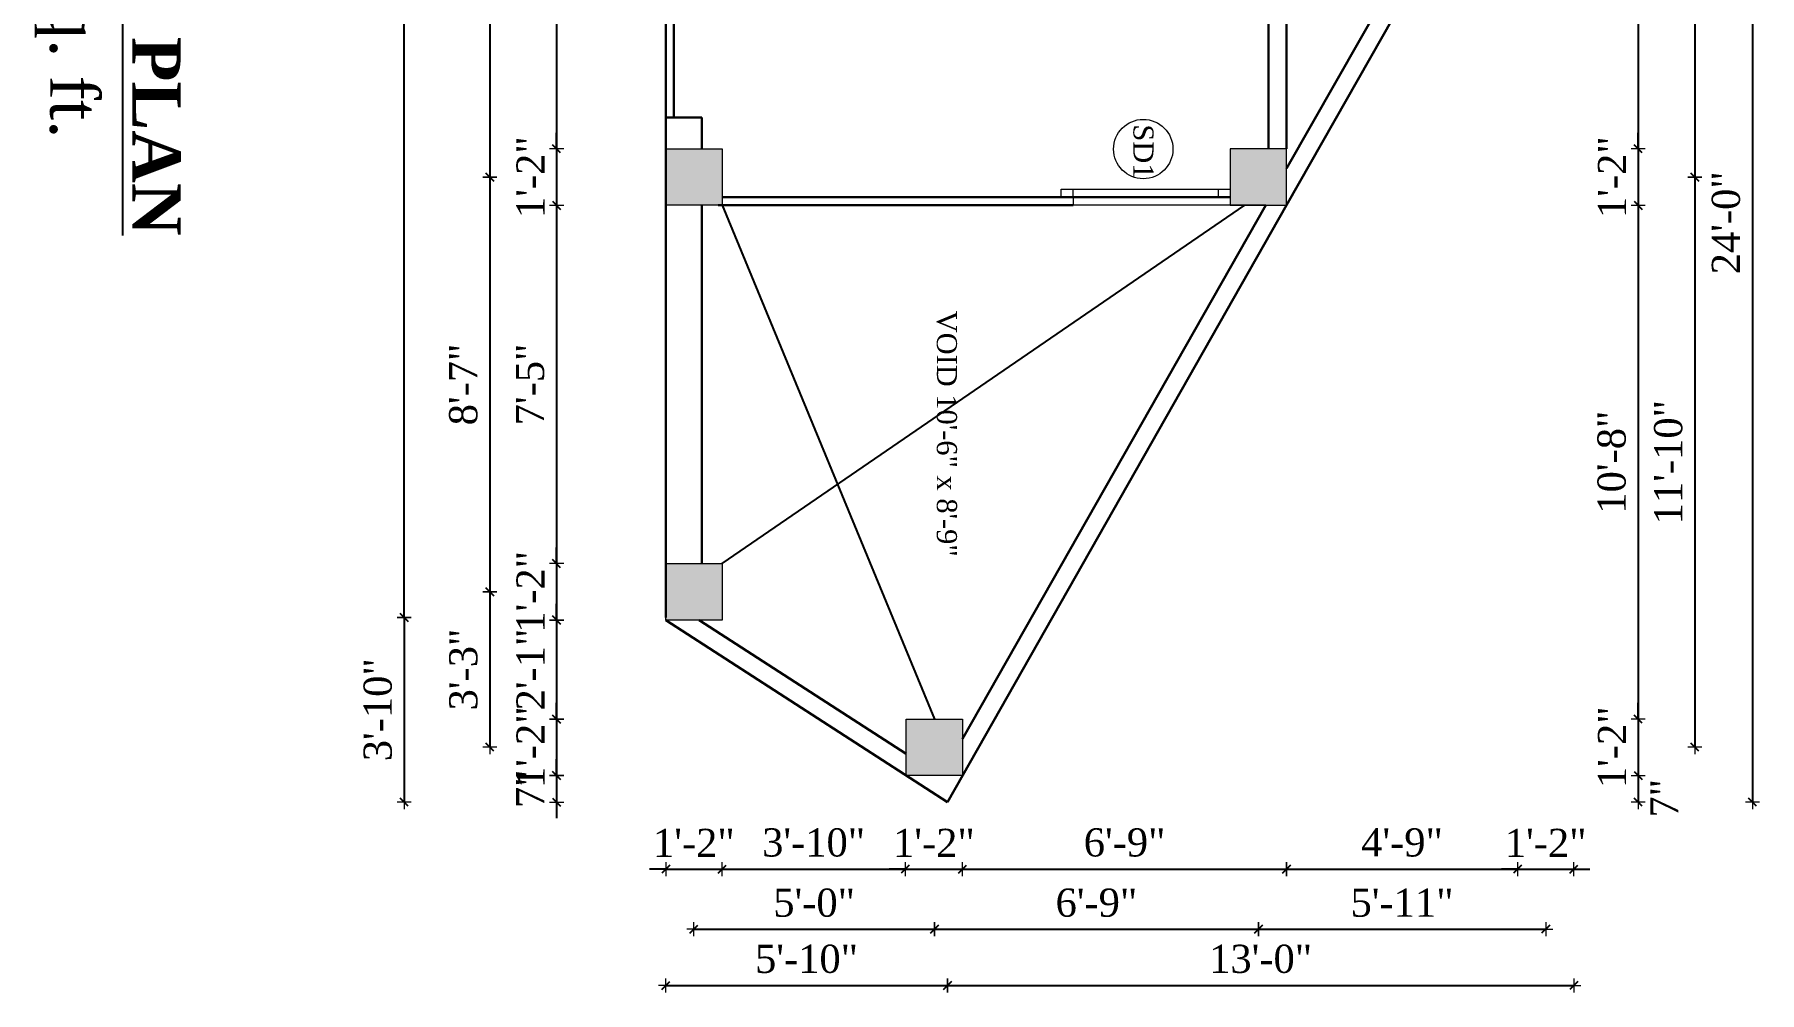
# Model space of a CAD drawing. Header units: inches. Extents: x 151827 to 346502, y -56182 to -23217.
# Drawn here: x 164348 to 164776.6, y -26657.4 to -26419.4 of the extents above; entities that cross this region are included whole.
import ezdxf

# ---------------------------------------------------------------- set-up
doc = ezdxf.new("R2010")
doc.units = ezdxf.units.IN
doc.header["$LTSCALE"] = 5
doc.header["$MEASUREMENT"] = 0
doc.layers.add('A-WALL', color=7, linetype='Continuous', lineweight=9)
doc.layers.add('Dimension', color=7, linetype='Continuous', lineweight=18)
doc.layers.add('dim line', color=7, linetype='Continuous', lineweight=15, true_color=0xfab2b2)
doc.layers.add('TEXT', color=6, linetype='Continuous')
doc.layers.add('WALL', color=7, linetype='Continuous')
doc.styles.add('ordinary', font='times.ttf')
doc.dimstyles.new('Copy of 96', dxfattribs={"dimtxt": 7, "dimasz": 4, "dimexe": 0.5, "dimexo": 0.5, "dimgap": 3, "dimtad": 1, "dimdec": 1, "dimzin": 11, "dimdsep": 46, "dimlunit": 4, "dimtxsty": 'ordinary', "dimblk": 'OBLIQUE', "dimcen": 0.09, "dimse1": 1, "dimse2": 1, "dimclrt": 6, "dimazin": 0, "dimtfac": 1, "dimtdec": 1, "dimtix": 1, "dimtmove": 2, "dimatfit": 3, "dimldrblk": 'leader', "dimfxl": 0.5, "dimfxlon": 1, "dimtolj": 1, "dimtzin": 0, "dimarcsym": 0})

# ---------------------------------------------------------------- blocks, each defined once
blk = doc.blocks.new('oblique')
at = {"color": 0, "lineweight": -2}
blk.add_line((0.25, 0.25), (-0.25, -0.25), dxfattribs=at)
at = {"layer": 'dim line', "lineweight": 9}
for p, q in [((-0.4375, 0), (0.4375, 0)), ((0, 0.4375), (0, -0.4375))]:
    blk.add_line(p, q, dxfattribs=at)
blk = doc.blocks.new('*D2108')
at = {"layer": 'A-WALL', "color": 0, "lineweight": -2, "ltscale": 5, "transparency": 16777216}
blk.add_line((164477.75, -26336.25), (164477.75, -26447.82), dxfattribs=at)
at = {"layer": 'Defpoints', "color": 0, "ltscale": 5, "transparency": 16777216}
for p in [(164504.85, -26336.25), (164477.75, -26447.82), (164504.85, -26447.82)]:
    blk.add_point(p, dxfattribs=at)
at = {"layer": 'A-WALL', "color": 0, "lineweight": -2, "ltscale": 5, "transparency": 16777216, "xscale": 4, "yscale": 4, "zscale": 4}
for p, rotation in [((164477.75, -26336.25), 90), ((164477.75, -26447.82), 270)]:
    blk.add_blockref('oblique', p, dxfattribs=dict(at, rotation=rotation))
at = {"layer": 'A-WALL', "color": 6, "ltscale": 5, "transparency": 16777216, "insert": (164471.18, -26392.03), "char_height": 7, "attachment_point": 5, "rotation": 90, "style": 'ordinary'}
blk.add_mtext('\\A1;9\'-4"', dxfattribs=at)
blk = doc.blocks.new('_OBLIQUE')
at = {"color": 0, "linetype": 'ByBlock'}
blk.add_line((-0.5, -0.5), (0.5, 0.5), dxfattribs=at)
blk = doc.blocks.new('leader')
at = {"layer": 'Dimension'}
for p, q in [((0, -4.33), (0, 4.33)), ((-4.42, 0), (4.42, 0))]:
    blk.add_line(p, q, dxfattribs=at)
blk = doc.blocks.new('*D2109')
at = {"layer": 'A-WALL', "color": 0, "lineweight": -2, "ltscale": 5, "transparency": 16777216}
for p, q in [((164477.75, -26447.82), (164477.75, -26443.82)), ((164477.75, -26447.82), (164477.75, -26461.82)), ((164477.75, -26461.82), (164477.75, -26465.82))]:
    blk.add_line(p, q, dxfattribs=at)
at = {"layer": 'Defpoints', "color": 0, "ltscale": 5, "transparency": 16777216}
for p in [(164504.85, -26447.82), (164477.75, -26461.82), (164504.85, -26461.82)]:
    blk.add_point(p, dxfattribs=at)
at = {"layer": 'A-WALL', "color": 0, "lineweight": -2, "ltscale": 5, "transparency": 16777216, "xscale": 4, "yscale": 4, "zscale": 4}
for p, rotation in [((164477.75, -26447.82), 270), ((164477.75, -26461.82), 90)]:
    blk.add_blockref('oblique', p, dxfattribs=dict(at, rotation=rotation))
at = {"layer": 'A-WALL', "color": 6, "ltscale": 5, "transparency": 16777216, "insert": (164471.25, -26454.82), "char_height": 7, "attachment_point": 5, "rotation": 90, "style": 'ordinary'}
blk.add_mtext('\\A1;1\'-2"', dxfattribs=at)
blk = doc.blocks.new('*D2110')
at = {"layer": 'A-WALL', "color": 0, "lineweight": -2, "ltscale": 5, "transparency": 16777216}
blk.add_line((164477.75, -26461.82), (164477.75, -26550.83), dxfattribs=at)
at = {"layer": 'Defpoints', "color": 0, "ltscale": 5, "transparency": 16777216}
for p in [(164504.85, -26461.82), (164477.75, -26550.83), (164504.85, -26550.83)]:
    blk.add_point(p, dxfattribs=at)
at = {"layer": 'A-WALL', "color": 0, "lineweight": -2, "ltscale": 5, "transparency": 16777216, "xscale": 4, "yscale": 4, "zscale": 4}
for p, rotation in [((164477.75, -26461.82), 90), ((164477.75, -26550.83), 270)]:
    blk.add_blockref('oblique', p, dxfattribs=dict(at, rotation=rotation))
at = {"layer": 'A-WALL', "color": 6, "ltscale": 5, "transparency": 16777216, "insert": (164471.18, -26506.32), "char_height": 7, "attachment_point": 5, "rotation": 90, "style": 'ordinary'}
blk.add_mtext('\\A1;7\'-5"', dxfattribs=at)
blk = doc.blocks.new('*D2111')
at = {"layer": 'A-WALL', "color": 0, "lineweight": -2, "ltscale": 5, "transparency": 16777216}
for p, q in [((164477.75, -26589.43), (164477.75, -26585.43)), ((164477.75, -26589.43), (164477.75, -26603.43)), ((164477.75, -26603.43), (164477.75, -26607.43))]:
    blk.add_line(p, q, dxfattribs=at)
at = {"layer": 'Defpoints', "color": 0, "ltscale": 5, "transparency": 16777216}
for p in [(164564.62, -26589.43), (164477.75, -26603.43), (164564.62, -26603.43)]:
    blk.add_point(p, dxfattribs=at)
at = {"layer": 'A-WALL', "color": 0, "lineweight": -2, "ltscale": 5, "transparency": 16777216, "xscale": 4, "yscale": 4, "zscale": 4}
for p, rotation in [((164477.75, -26589.43), 270), ((164477.75, -26603.43), 90)]:
    blk.add_blockref('oblique', p, dxfattribs=dict(at, rotation=rotation))
at = {"layer": 'A-WALL', "color": 6, "ltscale": 5, "transparency": 16777216, "insert": (164471.25, -26596.43), "char_height": 7, "attachment_point": 5, "rotation": 90, "style": 'ordinary'}
blk.add_mtext('\\A1;1\'-2"', dxfattribs=at)
blk = doc.blocks.new('*D2113')
at = {"layer": 'A-WALL', "color": 0, "lineweight": -2, "ltscale": 5, "transparency": 16777216}
blk.add_line((164461.16, -26454.82), (164461.16, -26557.83), dxfattribs=at)
at = {"layer": 'Defpoints', "color": 0, "ltscale": 5, "transparency": 16777216}
for p in [(164511.85, -26454.82), (164461.16, -26557.83), (164511.85, -26557.83)]:
    blk.add_point(p, dxfattribs=at)
at = {"layer": 'A-WALL', "color": 0, "lineweight": -2, "ltscale": 5, "transparency": 16777216, "xscale": 4, "yscale": 4, "zscale": 4}
for p, rotation in [((164461.16, -26454.82), 90), ((164461.16, -26557.83), 270)]:
    blk.add_blockref('oblique', p, dxfattribs=dict(at, rotation=rotation))
at = {"layer": 'A-WALL', "color": 6, "ltscale": 5, "transparency": 16777216, "insert": (164454.59, -26506.32), "char_height": 7, "attachment_point": 5, "rotation": 90, "style": 'ordinary'}
blk.add_mtext('\\A1;8\'-7"', dxfattribs=at)
blk = doc.blocks.new('*D1939')
at = {"layer": 'A-WALL', "color": 0, "lineweight": -2, "ltscale": 5, "transparency": 16777216}
blk.add_line((164461.16, -26329.25), (164461.16, -26454.82), dxfattribs=at)
at = {"layer": 'Defpoints', "color": 0, "ltscale": 5, "transparency": 16777216}
for p in [(164511.85, -26329.25), (164461.16, -26454.82), (164511.85, -26454.82)]:
    blk.add_point(p, dxfattribs=at)
at = {"layer": 'A-WALL', "color": 0, "lineweight": -2, "ltscale": 5, "transparency": 16777216, "xscale": 4, "yscale": 4, "zscale": 4}
for p, rotation in [((164461.16, -26329.25), 90), ((164461.16, -26454.82), 270)]:
    blk.add_blockref('oblique', p, dxfattribs=dict(at, rotation=rotation))
at = {"layer": 'A-WALL', "color": 6, "ltscale": 5, "transparency": 16777216, "insert": (164454.6, -26392.03), "char_height": 7, "attachment_point": 5, "rotation": 90, "style": 'ordinary'}
blk.add_mtext('\\A1;10\'-6"', dxfattribs=at)
blk = doc.blocks.new('*D2114')
at = {"layer": 'A-WALL', "color": 0, "lineweight": -2, "ltscale": 5, "transparency": 16777216}
blk.add_line((164461.16, -26557.83), (164461.16, -26596.43), dxfattribs=at)
at = {"layer": 'Defpoints', "color": 0, "ltscale": 5, "transparency": 16777216}
for p in [(164511.85, -26557.83), (164461.16, -26596.43), (164571.62, -26596.43)]:
    blk.add_point(p, dxfattribs=at)
at = {"layer": 'A-WALL', "color": 0, "lineweight": -2, "ltscale": 5, "transparency": 16777216, "xscale": 4, "yscale": 4, "zscale": 4}
for p, rotation in [((164461.16, -26557.83), 90), ((164461.16, -26596.43), 270)]:
    blk.add_blockref('oblique', p, dxfattribs=dict(at, rotation=rotation))
at = {"layer": 'A-WALL', "color": 6, "ltscale": 5, "transparency": 16777216, "insert": (164454.6, -26577.13), "char_height": 7, "attachment_point": 5, "rotation": 90, "style": 'ordinary'}
blk.add_mtext('\\A1;3\'-3"', dxfattribs=at)
blk = doc.blocks.new('*D2115')
at = {"layer": 'A-WALL', "color": 0, "lineweight": -2, "ltscale": 5, "transparency": 16777216}
blk.add_line((164439.88, -26564.18), (164439.88, -26197.71), dxfattribs=at)
at = {"layer": 'Defpoints', "color": 0, "ltscale": 5, "transparency": 16777216}
for p in [(164439.88, -26197.71), (164504.85, -26197.71), (164504.85, -26564.18)]:
    blk.add_point(p, dxfattribs=at)
at = {"layer": 'A-WALL', "color": 0, "lineweight": -2, "ltscale": 5, "transparency": 16777216, "xscale": 4, "yscale": 4, "zscale": 4}
for p, rotation in [((164439.88, -26197.71), 90), ((164439.88, -26564.18), 270)]:
    blk.add_blockref('oblique', p, dxfattribs=dict(at, rotation=rotation))
at = {"layer": 'A-WALL', "color": 6, "ltscale": 5, "transparency": 16777216, "insert": (164433.32, -26380.94), "char_height": 7, "attachment_point": 5, "rotation": 90, "style": 'ordinary'}
blk.add_mtext('\\A1;30\'-6"', dxfattribs=at)
blk = doc.blocks.new('*D2116')
at = {"layer": 'A-WALL', "color": 0, "lineweight": -2, "ltscale": 5, "transparency": 16777216}
blk.add_line((164439.88, -26564.18), (164439.88, -26610.06), dxfattribs=at)
at = {"layer": 'Defpoints', "color": 0, "ltscale": 5, "transparency": 16777216}
for p in [(164504.85, -26564.18), (164439.88, -26610.06), (164574.85, -26610.06)]:
    blk.add_point(p, dxfattribs=at)
at = {"layer": 'A-WALL', "color": 0, "lineweight": -2, "ltscale": 5, "transparency": 16777216, "xscale": 4, "yscale": 4, "zscale": 4}
for p, rotation in [((164439.88, -26564.18), 90), ((164439.88, -26610.06), 270)]:
    blk.add_blockref('oblique', p, dxfattribs=dict(at, rotation=rotation))
at = {"layer": 'A-WALL', "color": 6, "ltscale": 5, "transparency": 16777216, "insert": (164433.32, -26587.12), "char_height": 7, "attachment_point": 5, "rotation": 90, "style": 'ordinary'}
blk.add_mtext('\\A1;3\'-10"', dxfattribs=at)
blk = doc.blocks.new('*D2117')
at = {"layer": 'A-WALL', "color": 0, "lineweight": -2, "ltscale": 5, "transparency": 16777216}
for p, q in [((164504.85, -26626.69), (164500.85, -26626.69)), ((164504.85, -26626.69), (164518.85, -26626.69)), ((164518.85, -26626.69), (164522.85, -26626.69))]:
    blk.add_line(p, q, dxfattribs=at)
at = {"layer": 'Defpoints', "color": 0, "ltscale": 5, "transparency": 16777216}
for p in [(164504.85, -26564.83), (164518.85, -26564.83), (164518.85, -26626.69)]:
    blk.add_point(p, dxfattribs=at)
at = {"layer": 'A-WALL', "color": 0, "lineweight": -2, "ltscale": 5, "transparency": 16777216, "xscale": 4, "yscale": 4, "zscale": 4}
blk.add_blockref('oblique', (164504.85, -26626.69), dxfattribs=at)
at = {"layer": 'A-WALL', "color": 0, "lineweight": -2, "ltscale": 5, "transparency": 16777216, "xscale": 4, "yscale": 4, "zscale": 4, "rotation": 180}
blk.add_blockref('oblique', (164518.85, -26626.69), dxfattribs=at)
at = {"layer": 'A-WALL', "color": 6, "ltscale": 5, "transparency": 16777216, "insert": (164511.85, -26620.19), "char_height": 7, "attachment_point": 5, "style": 'ordinary'}
blk.add_mtext('\\A1;1\'-2"', dxfattribs=at)
blk = doc.blocks.new('*D2118')
at = {"layer": 'A-WALL', "color": 0, "lineweight": -2, "ltscale": 5, "transparency": 16777216}
blk.add_line((164518.85, -26626.69), (164564.38, -26626.69), dxfattribs=at)
at = {"layer": 'Defpoints', "color": 0, "ltscale": 5, "transparency": 16777216}
for p in [(164518.85, -26564.83), (164564.38, -26603.3), (164564.38, -26626.69)]:
    blk.add_point(p, dxfattribs=at)
at = {"layer": 'A-WALL', "color": 0, "lineweight": -2, "ltscale": 5, "transparency": 16777216, "xscale": 4, "yscale": 4, "zscale": 4, "rotation": 180}
blk.add_blockref('oblique', (164518.85, -26626.69), dxfattribs=at)
at = {"layer": 'A-WALL', "color": 0, "lineweight": -2, "ltscale": 5, "transparency": 16777216, "xscale": 4, "yscale": 4, "zscale": 4}
blk.add_blockref('oblique', (164564.38, -26626.69), dxfattribs=at)
at = {"layer": 'A-WALL', "color": 6, "ltscale": 5, "transparency": 16777216, "insert": (164541.61, -26620.13), "char_height": 7, "attachment_point": 5, "style": 'ordinary'}
blk.add_mtext('\\A1;3\'-10"', dxfattribs=at)
blk = doc.blocks.new('*D2119')
at = {"layer": 'A-WALL', "color": 0, "lineweight": -2, "ltscale": 5, "transparency": 16777216}
for p, q in [((164564.38, -26626.69), (164560.38, -26626.69)), ((164564.38, -26626.69), (164578.62, -26626.69)), ((164578.62, -26626.69), (164582.62, -26626.69))]:
    blk.add_line(p, q, dxfattribs=at)
at = {"layer": 'Defpoints', "color": 0, "ltscale": 5, "transparency": 16777216}
for p in [(164564.38, -26603.3), (164578.62, -26603.43), (164578.62, -26626.69)]:
    blk.add_point(p, dxfattribs=at)
at = {"layer": 'A-WALL', "color": 0, "lineweight": -2, "ltscale": 5, "transparency": 16777216, "xscale": 4, "yscale": 4, "zscale": 4}
blk.add_blockref('oblique', (164564.38, -26626.69), dxfattribs=at)
at = {"layer": 'A-WALL', "color": 0, "lineweight": -2, "ltscale": 5, "transparency": 16777216, "xscale": 4, "yscale": 4, "zscale": 4, "rotation": 180}
blk.add_blockref('oblique', (164578.62, -26626.69), dxfattribs=at)
at = {"layer": 'A-WALL', "color": 6, "ltscale": 5, "transparency": 16777216, "insert": (164571.5, -26620.19), "char_height": 7, "attachment_point": 5, "style": 'ordinary'}
blk.add_mtext('\\A1;1\'-2"', dxfattribs=at)
blk = doc.blocks.new('*D2120')
at = {"layer": 'A-WALL', "color": 0, "lineweight": -2, "ltscale": 5, "transparency": 16777216}
blk.add_line((164578.62, -26626.69), (164659.13, -26626.69), dxfattribs=at)
at = {"layer": 'Defpoints', "color": 0, "ltscale": 5, "transparency": 16777216}
for p in [(164659.13, -26461.82), (164578.62, -26589.43), (164659.13, -26626.69)]:
    blk.add_point(p, dxfattribs=at)
at = {"layer": 'A-WALL', "color": 0, "lineweight": -2, "ltscale": 5, "transparency": 16777216, "xscale": 4, "yscale": 4, "zscale": 4, "rotation": 180}
blk.add_blockref('oblique', (164578.62, -26626.69), dxfattribs=at)
at = {"layer": 'A-WALL', "color": 0, "lineweight": -2, "ltscale": 5, "transparency": 16777216, "xscale": 4, "yscale": 4, "zscale": 4}
blk.add_blockref('oblique', (164659.13, -26626.69), dxfattribs=at)
at = {"layer": 'A-WALL', "color": 6, "ltscale": 5, "transparency": 16777216, "insert": (164618.88, -26620.12), "char_height": 7, "attachment_point": 5, "style": 'ordinary'}
blk.add_mtext('\\A1;6\'-9"', dxfattribs=at)
blk = doc.blocks.new('*D2121')
at = {"layer": 'A-WALL', "color": 0, "lineweight": -2, "ltscale": 5, "transparency": 16777216}
blk.add_line((164659.13, -26626.69), (164716.51, -26626.69), dxfattribs=at)
at = {"layer": 'Defpoints', "color": 0, "ltscale": 5, "transparency": 16777216}
for p in [(164716.51, -26336.25), (164659.13, -26461.82), (164716.51, -26626.69)]:
    blk.add_point(p, dxfattribs=at)
at = {"layer": 'A-WALL', "color": 0, "lineweight": -2, "ltscale": 5, "transparency": 16777216, "xscale": 4, "yscale": 4, "zscale": 4, "rotation": 180}
blk.add_blockref('oblique', (164659.13, -26626.69), dxfattribs=at)
at = {"layer": 'A-WALL', "color": 0, "lineweight": -2, "ltscale": 5, "transparency": 16777216, "xscale": 4, "yscale": 4, "zscale": 4}
blk.add_blockref('oblique', (164716.51, -26626.69), dxfattribs=at)
at = {"layer": 'A-WALL', "color": 6, "ltscale": 5, "transparency": 16777216, "insert": (164687.82, -26620.12), "char_height": 7, "attachment_point": 5, "style": 'ordinary'}
blk.add_mtext('\\A1;4\'-9"', dxfattribs=at)
blk = doc.blocks.new('*D2123')
at = {"layer": 'A-WALL', "color": 0, "lineweight": -2, "ltscale": 5, "transparency": 16777216}
for p, q in [((164716.51, -26626.69), (164712.51, -26626.69)), ((164716.51, -26626.69), (164730.51, -26626.69)), ((164730.51, -26626.69), (164734.51, -26626.69))]:
    blk.add_line(p, q, dxfattribs=at)
at = {"layer": 'Defpoints', "color": 0, "ltscale": 5, "transparency": 16777216}
for p in [(164716.51, -26336.25), (164730.51, -26336.25), (164730.51, -26626.69)]:
    blk.add_point(p, dxfattribs=at)
at = {"layer": 'A-WALL', "color": 0, "lineweight": -2, "ltscale": 5, "transparency": 16777216, "xscale": 4, "yscale": 4, "zscale": 4}
blk.add_blockref('oblique', (164716.51, -26626.69), dxfattribs=at)
at = {"layer": 'A-WALL', "color": 0, "lineweight": -2, "ltscale": 5, "transparency": 16777216, "xscale": 4, "yscale": 4, "zscale": 4, "rotation": 180}
blk.add_blockref('oblique', (164730.51, -26626.69), dxfattribs=at)
at = {"layer": 'A-WALL', "color": 6, "ltscale": 5, "transparency": 16777216, "insert": (164723.51, -26620.19), "char_height": 7, "attachment_point": 5, "style": 'ordinary'}
blk.add_mtext('\\A1;1\'-2"', dxfattribs=at)
blk = doc.blocks.new('*D1991')
at = {"layer": 'A-WALL', "color": 0, "lineweight": -2, "ltscale": 5, "transparency": 16777216}
blk.add_line((164511.85, -26641.65), (164571.62, -26641.65), dxfattribs=at)
at = {"layer": 'Defpoints', "color": 0, "ltscale": 5, "transparency": 16777216}
for p in [(164511.85, -26557.83), (164571.62, -26596.43), (164571.62, -26641.65)]:
    blk.add_point(p, dxfattribs=at)
at = {"layer": 'A-WALL', "color": 0, "lineweight": -2, "ltscale": 5, "transparency": 16777216, "xscale": 4, "yscale": 4, "zscale": 4, "rotation": 180}
blk.add_blockref('oblique', (164511.85, -26641.65), dxfattribs=at)
at = {"layer": 'A-WALL', "color": 0, "lineweight": -2, "ltscale": 5, "transparency": 16777216, "xscale": 4, "yscale": 4, "zscale": 4}
blk.add_blockref('oblique', (164571.62, -26641.65), dxfattribs=at)
at = {"layer": 'A-WALL', "color": 6, "ltscale": 5, "transparency": 16777216, "insert": (164541.74, -26635.09), "char_height": 7, "attachment_point": 5, "style": 'ordinary'}
blk.add_mtext('\\A1;5\'-0"', dxfattribs=at)
blk = doc.blocks.new('*D2124')
at = {"layer": 'A-WALL', "color": 0, "lineweight": -2, "ltscale": 5, "transparency": 16777216}
blk.add_line((164571.62, -26641.65), (164652.13, -26641.65), dxfattribs=at)
at = {"layer": 'Defpoints', "color": 0, "ltscale": 5, "transparency": 16777216}
for p in [(164652.13, -26454.82), (164571.62, -26596.43), (164652.13, -26641.65)]:
    blk.add_point(p, dxfattribs=at)
at = {"layer": 'A-WALL', "color": 0, "lineweight": -2, "ltscale": 5, "transparency": 16777216, "xscale": 4, "yscale": 4, "zscale": 4, "rotation": 180}
blk.add_blockref('oblique', (164571.62, -26641.65), dxfattribs=at)
at = {"layer": 'A-WALL', "color": 0, "lineweight": -2, "ltscale": 5, "transparency": 16777216, "xscale": 4, "yscale": 4, "zscale": 4}
blk.add_blockref('oblique', (164652.13, -26641.65), dxfattribs=at)
at = {"layer": 'A-WALL', "color": 6, "ltscale": 5, "transparency": 16777216, "insert": (164611.88, -26635.08), "char_height": 7, "attachment_point": 5, "style": 'ordinary'}
blk.add_mtext('\\A1;6\'-9"', dxfattribs=at)
blk = doc.blocks.new('*D2125')
at = {"layer": 'A-WALL', "color": 0, "lineweight": -2, "ltscale": 5, "transparency": 16777216}
blk.add_line((164652.13, -26641.65), (164723.51, -26641.65), dxfattribs=at)
at = {"layer": 'Defpoints', "color": 0, "ltscale": 5, "transparency": 16777216}
for p in [(164723.51, -26329.25), (164652.13, -26454.82), (164723.51, -26641.65)]:
    blk.add_point(p, dxfattribs=at)
at = {"layer": 'A-WALL', "color": 0, "lineweight": -2, "ltscale": 5, "transparency": 16777216, "xscale": 4, "yscale": 4, "zscale": 4, "rotation": 180}
blk.add_blockref('oblique', (164652.13, -26641.65), dxfattribs=at)
at = {"layer": 'A-WALL', "color": 0, "lineweight": -2, "ltscale": 5, "transparency": 16777216, "xscale": 4, "yscale": 4, "zscale": 4}
blk.add_blockref('oblique', (164723.51, -26641.65), dxfattribs=at)
at = {"layer": 'A-WALL', "color": 6, "ltscale": 5, "transparency": 16777216, "insert": (164687.82, -26635.09), "char_height": 7, "attachment_point": 5, "style": 'ordinary'}
blk.add_mtext('\\A1;5\'-11"', dxfattribs=at)
blk = doc.blocks.new('*D2129')
at = {"layer": 'A-WALL', "color": 0, "lineweight": -2, "ltscale": 5, "transparency": 16777216}
blk.add_line((164746.49, -26336.25), (164746.49, -26447.82), dxfattribs=at)
at = {"layer": 'Defpoints', "color": 0, "ltscale": 5, "transparency": 16777216}
for p in [(164730.51, -26336.25), (164659.13, -26447.82), (164746.49, -26447.82)]:
    blk.add_point(p, dxfattribs=at)
at = {"layer": 'A-WALL', "color": 0, "lineweight": -2, "ltscale": 5, "transparency": 16777216, "xscale": 4, "yscale": 4, "zscale": 4}
for p, rotation in [((164746.49, -26336.25), 90), ((164746.49, -26447.82), 270)]:
    blk.add_blockref('oblique', p, dxfattribs=dict(at, rotation=rotation))
at = {"layer": 'A-WALL', "color": 6, "ltscale": 5, "transparency": 16777216, "insert": (164739.92, -26392.03), "char_height": 7, "attachment_point": 5, "rotation": 90, "style": 'ordinary'}
blk.add_mtext('\\A1;9\'-4"', dxfattribs=at)
blk = doc.blocks.new('*D2130')
at = {"layer": 'A-WALL', "color": 0, "lineweight": -2, "ltscale": 5, "transparency": 16777216}
for p, q in [((164746.49, -26447.82), (164746.49, -26443.82)), ((164746.49, -26447.82), (164746.49, -26461.82)), ((164746.49, -26461.82), (164746.49, -26465.82))]:
    blk.add_line(p, q, dxfattribs=at)
at = {"layer": 'Defpoints', "color": 0, "ltscale": 5, "transparency": 16777216}
for p in [(164659.13, -26447.82), (164659.13, -26461.82), (164746.49, -26461.82)]:
    blk.add_point(p, dxfattribs=at)
at = {"layer": 'A-WALL', "color": 0, "lineweight": -2, "ltscale": 5, "transparency": 16777216, "xscale": 4, "yscale": 4, "zscale": 4}
for p, rotation in [((164746.49, -26447.82), 270), ((164746.49, -26461.82), 90)]:
    blk.add_blockref('oblique', p, dxfattribs=dict(at, rotation=rotation))
at = {"layer": 'A-WALL', "color": 6, "ltscale": 5, "transparency": 16777216, "insert": (164739.99, -26454.82), "char_height": 7, "attachment_point": 5, "rotation": 90, "style": 'ordinary'}
blk.add_mtext('\\A1;1\'-2"', dxfattribs=at)
blk = doc.blocks.new('*D2131')
at = {"layer": 'A-WALL', "color": 0, "lineweight": -2, "ltscale": 5, "transparency": 16777216}
blk.add_line((164746.49, -26461.82), (164746.49, -26589.43), dxfattribs=at)
at = {"layer": 'Defpoints', "color": 0, "ltscale": 5, "transparency": 16777216}
for p in [(164659.13, -26461.82), (164578.62, -26589.43), (164746.49, -26589.43)]:
    blk.add_point(p, dxfattribs=at)
at = {"layer": 'A-WALL', "color": 0, "lineweight": -2, "ltscale": 5, "transparency": 16777216, "xscale": 4, "yscale": 4, "zscale": 4}
for p, rotation in [((164746.49, -26461.82), 90), ((164746.49, -26589.43), 270)]:
    blk.add_blockref('oblique', p, dxfattribs=dict(at, rotation=rotation))
at = {"layer": 'A-WALL', "color": 6, "ltscale": 5, "transparency": 16777216, "insert": (164739.93, -26525.62), "char_height": 7, "attachment_point": 5, "rotation": 90, "style": 'ordinary'}
blk.add_mtext('\\A1;10\'-8"', dxfattribs=at)
blk = doc.blocks.new('*D2132')
at = {"layer": 'A-WALL', "color": 0, "lineweight": -2, "ltscale": 5, "transparency": 16777216}
for p, q in [((164746.49, -26589.43), (164746.49, -26585.43)), ((164746.49, -26589.43), (164746.49, -26603.43)), ((164746.49, -26603.43), (164746.49, -26607.43))]:
    blk.add_line(p, q, dxfattribs=at)
at = {"layer": 'Defpoints', "color": 0, "ltscale": 5, "transparency": 16777216}
for p in [(164578.62, -26589.43), (164578.62, -26603.43), (164746.49, -26603.43)]:
    blk.add_point(p, dxfattribs=at)
at = {"layer": 'A-WALL', "color": 0, "lineweight": -2, "ltscale": 5, "transparency": 16777216, "xscale": 4, "yscale": 4, "zscale": 4}
for p, rotation in [((164746.49, -26589.43), 270), ((164746.49, -26603.43), 90)]:
    blk.add_blockref('oblique', p, dxfattribs=dict(at, rotation=rotation))
at = {"layer": 'A-WALL', "color": 6, "ltscale": 5, "transparency": 16777216, "insert": (164739.99, -26596.43), "char_height": 7, "attachment_point": 5, "rotation": 90, "style": 'ordinary'}
blk.add_mtext('\\A1;1\'-2"', dxfattribs=at)
blk = doc.blocks.new('*D1992')
at = {"layer": 'A-WALL', "color": 0, "lineweight": -2, "ltscale": 5, "transparency": 16777216}
blk.add_line((164746.49, -26603.43), (164746.49, -26610.06), dxfattribs=at)
at = {"layer": 'Defpoints', "color": 0, "ltscale": 5, "transparency": 16777216}
for p in [(164578.62, -26603.43), (164574.85, -26610.06), (164746.49, -26610.06)]:
    blk.add_point(p, dxfattribs=at)
at = {"layer": 'A-WALL', "color": 0, "lineweight": -2, "ltscale": 5, "transparency": 16777216, "xscale": 4, "yscale": 4, "zscale": 4}
for p, rotation in [((164746.49, -26603.43), 90), ((164746.49, -26610.06), 270)]:
    blk.add_blockref('oblique', p, dxfattribs=dict(at, rotation=rotation))
at = {"layer": 'A-WALL', "color": 6, "ltscale": 5, "transparency": 16777216, "insert": (164752.99, -26609.11), "char_height": 7, "attachment_point": 5, "rotation": 90, "style": 'ordinary'}
blk.add_mtext('\\A1;7"', dxfattribs=at)
blk = doc.blocks.new('*D2134')
at = {"layer": 'A-WALL', "color": 0, "lineweight": -2, "ltscale": 5, "transparency": 16777216}
blk.add_line((164760.56, -26329.25), (164760.56, -26454.82), dxfattribs=at)
at = {"layer": 'Defpoints', "color": 0, "ltscale": 5, "transparency": 16777216}
for p in [(164652.13, -26329.25), (164652.13, -26454.82), (164760.56, -26454.82)]:
    blk.add_point(p, dxfattribs=at)
at = {"layer": 'A-WALL', "color": 0, "lineweight": -2, "ltscale": 5, "transparency": 16777216, "xscale": 4, "yscale": 4, "zscale": 4}
for p, rotation in [((164760.56, -26329.25), 90), ((164760.56, -26454.82), 270)]:
    blk.add_blockref('oblique', p, dxfattribs=dict(at, rotation=rotation))
at = {"layer": 'A-WALL', "color": 6, "ltscale": 5, "transparency": 16777216, "insert": (164754, -26392.03), "char_height": 7, "attachment_point": 5, "rotation": 90, "style": 'ordinary'}
blk.add_mtext('\\A1;10\'-6"', dxfattribs=at)
blk = doc.blocks.new('*D1993')
at = {"layer": 'A-WALL', "color": 0, "lineweight": -2, "ltscale": 5, "transparency": 16777216}
blk.add_line((164760.56, -26454.82), (164760.56, -26596.43), dxfattribs=at)
at = {"layer": 'Defpoints', "color": 0, "ltscale": 5, "transparency": 16777216}
for p in [(164652.13, -26454.82), (164571.62, -26596.43), (164760.56, -26596.43)]:
    blk.add_point(p, dxfattribs=at)
at = {"layer": 'A-WALL', "color": 0, "lineweight": -2, "ltscale": 5, "transparency": 16777216, "xscale": 4, "yscale": 4, "zscale": 4}
for p, rotation in [((164760.56, -26454.82), 90), ((164760.56, -26596.43), 270)]:
    blk.add_blockref('oblique', p, dxfattribs=dict(at, rotation=rotation))
at = {"layer": 'A-WALL', "color": 6, "ltscale": 5, "transparency": 16777216, "insert": (164754, -26525.62), "char_height": 7, "attachment_point": 5, "rotation": 90, "style": 'ordinary'}
blk.add_mtext('\\A1;11\'-10"', dxfattribs=at)
blk = doc.blocks.new('*D1994')
at = {"layer": 'A-WALL', "color": 0, "lineweight": -2, "ltscale": 5, "transparency": 16777216}
blk.add_line((164774.89, -26322.25), (164774.89, -26610.06), dxfattribs=at)
at = {"layer": 'Defpoints', "color": 0, "ltscale": 5, "transparency": 16777216}
for p in [(164730.51, -26322.25), (164574.85, -26610.06), (164774.89, -26610.06)]:
    blk.add_point(p, dxfattribs=at)
at = {"layer": 'A-WALL', "color": 0, "lineweight": -2, "ltscale": 5, "transparency": 16777216, "xscale": 4, "yscale": 4, "zscale": 4}
for p, rotation in [((164774.89, -26322.25), 90), ((164774.89, -26610.06), 270)]:
    blk.add_blockref('oblique', p, dxfattribs=dict(at, rotation=rotation))
at = {"layer": 'A-WALL', "color": 6, "ltscale": 5, "transparency": 16777216, "insert": (164768.33, -26466.16), "char_height": 7, "attachment_point": 5, "rotation": 90, "style": 'ordinary'}
blk.add_mtext('\\A1;24\'-0"', dxfattribs=at)
blk = doc.blocks.new('*D1995')
at = {"layer": 'A-WALL', "color": 0, "lineweight": -2, "ltscale": 5, "transparency": 16777216}
blk.add_line((164504.85, -26655.6), (164574.85, -26655.6), dxfattribs=at)
at = {"layer": 'Defpoints', "color": 0, "ltscale": 5, "transparency": 16777216}
for p in [(164504.85, -26564.83), (164574.85, -26610.06), (164574.85, -26655.6)]:
    blk.add_point(p, dxfattribs=at)
at = {"layer": 'A-WALL', "color": 0, "lineweight": -2, "ltscale": 5, "transparency": 16777216, "xscale": 4, "yscale": 4, "zscale": 4, "rotation": 180}
blk.add_blockref('oblique', (164504.85, -26655.6), dxfattribs=at)
at = {"layer": 'A-WALL', "color": 0, "lineweight": -2, "ltscale": 5, "transparency": 16777216, "xscale": 4, "yscale": 4, "zscale": 4}
blk.add_blockref('oblique', (164574.85, -26655.6), dxfattribs=at)
at = {"layer": 'A-WALL', "color": 6, "ltscale": 5, "transparency": 16777216, "insert": (164539.85, -26649.04), "char_height": 7, "attachment_point": 5, "style": 'ordinary'}
blk.add_mtext('\\A1;5\'-10"', dxfattribs=at)
blk = doc.blocks.new('*D1996')
at = {"layer": 'A-WALL', "color": 0, "lineweight": -2, "ltscale": 5, "transparency": 16777216}
blk.add_line((164574.85, -26655.6), (164730.51, -26655.6), dxfattribs=at)
at = {"layer": 'Defpoints', "color": 0, "ltscale": 5, "transparency": 16777216}
for p in [(164730.51, -26336.25), (164574.85, -26610.06), (164730.51, -26655.6)]:
    blk.add_point(p, dxfattribs=at)
at = {"layer": 'A-WALL', "color": 0, "lineweight": -2, "ltscale": 5, "transparency": 16777216, "xscale": 4, "yscale": 4, "zscale": 4, "rotation": 180}
blk.add_blockref('oblique', (164574.85, -26655.6), dxfattribs=at)
at = {"layer": 'A-WALL', "color": 0, "lineweight": -2, "ltscale": 5, "transparency": 16777216, "xscale": 4, "yscale": 4, "zscale": 4}
blk.add_blockref('oblique', (164730.51, -26655.6), dxfattribs=at)
at = {"layer": 'A-WALL', "color": 6, "ltscale": 5, "transparency": 16777216, "insert": (164652.68, -26649.04), "char_height": 7, "attachment_point": 5, "style": 'ordinary'}
blk.add_mtext('\\A1;13\'-0"', dxfattribs=at)
blk = doc.blocks.new('*D1997')
at = {"layer": 'A-WALL', "color": 0, "lineweight": -2, "ltscale": 5, "transparency": 16777216}
for p, q in [((164477.75, -26550.83), (164477.75, -26546.83)), ((164477.75, -26550.83), (164477.75, -26564.83)), ((164477.75, -26564.83), (164477.75, -26568.83))]:
    blk.add_line(p, q, dxfattribs=at)
at = {"layer": 'Defpoints', "color": 0, "ltscale": 5, "transparency": 16777216}
for p in [(164504.85, -26550.83), (164477.75, -26564.83), (164504.85, -26564.83)]:
    blk.add_point(p, dxfattribs=at)
at = {"layer": 'A-WALL', "color": 0, "lineweight": -2, "ltscale": 5, "transparency": 16777216, "xscale": 4, "yscale": 4, "zscale": 4}
for p, rotation in [((164477.75, -26550.83), 270), ((164477.75, -26564.83), 90)]:
    blk.add_blockref('oblique', p, dxfattribs=dict(at, rotation=rotation))
at = {"layer": 'A-WALL', "color": 6, "ltscale": 5, "transparency": 16777216, "insert": (164471.25, -26557.83), "char_height": 7, "attachment_point": 5, "rotation": 90, "style": 'ordinary'}
blk.add_mtext('\\A1;1\'-2"', dxfattribs=at)
blk = doc.blocks.new('*D1998')
at = {"layer": 'A-WALL', "color": 0, "lineweight": -2, "ltscale": 5, "transparency": 16777216}
for p, q in [((164477.75, -26564.83), (164477.75, -26560.83)), ((164477.75, -26564.83), (164477.75, -26589.43)), ((164477.75, -26589.43), (164477.75, -26593.43))]:
    blk.add_line(p, q, dxfattribs=at)
at = {"layer": 'Defpoints', "color": 0, "ltscale": 5, "transparency": 16777216}
for p in [(164504.85, -26564.83), (164477.75, -26589.43), (164564.62, -26589.43)]:
    blk.add_point(p, dxfattribs=at)
at = {"layer": 'A-WALL', "color": 0, "lineweight": -2, "ltscale": 5, "transparency": 16777216, "xscale": 4, "yscale": 4, "zscale": 4}
for p, rotation in [((164477.75, -26564.83), 270), ((164477.75, -26589.43), 90)]:
    blk.add_blockref('oblique', p, dxfattribs=dict(at, rotation=rotation))
at = {"layer": 'A-WALL', "color": 6, "ltscale": 5, "transparency": 16777216, "insert": (164471.25, -26577.13), "char_height": 7, "attachment_point": 5, "rotation": 90, "style": 'ordinary'}
blk.add_mtext('\\A1;2\'-1"', dxfattribs=at)
blk = doc.blocks.new('*D2147')
at = {"layer": 'A-WALL', "color": 0, "lineweight": -2, "ltscale": 5, "transparency": 16777216}
for p, q in [((164477.75, -26603.43), (164477.75, -26599.43)), ((164477.75, -26603.43), (164477.75, -26610.06)), ((164477.75, -26610.06), (164477.75, -26614.06))]:
    blk.add_line(p, q, dxfattribs=at)
at = {"layer": 'Defpoints', "color": 0, "ltscale": 5, "transparency": 16777216}
for p in [(164564.62, -26603.43, -72.71), (164477.75, -26610.06), (164574.85, -26610.06, -72.71)]:
    blk.add_point(p, dxfattribs=at)
at = {"layer": 'A-WALL', "color": 0, "lineweight": -2, "ltscale": 5, "transparency": 16777216, "xscale": 4, "yscale": 4, "zscale": 4}
for p, rotation in [((164477.75, -26603.43), 270), ((164477.75, -26610.06), 90)]:
    blk.add_blockref('oblique', p, dxfattribs=dict(at, rotation=rotation))
at = {"layer": 'A-WALL', "color": 6, "ltscale": 5, "transparency": 16777216, "insert": (164471.18, -26606.75), "char_height": 7, "attachment_point": 5, "rotation": 90, "style": 'ordinary'}
blk.add_mtext('\\A1;7"', dxfattribs=at)

msp = doc.modelspace()

# ---------------------------------------------------------------- hatches: boundary and pattern name
at = {"layer": 'WALL', "linetype": 'ByBlock', "ltscale": 5, "true_color": 0xf8991e}
h = msp.add_hatch(color=30, dxfattribs=at)
h.dxf.hatch_style = 1
h.paths.add_polyline_path([(164518.85, -26447.82), (164504.85, -26447.82), (164504.85, -26461.82), (164518.85, -26461.82)])
h = msp.add_hatch(color=30, dxfattribs=at)
h.dxf.hatch_style = 1
h.paths.add_polyline_path([(164645.13, -26461.82), (164659.13, -26461.82), (164659.13, -26447.82), (164645.13, -26447.82)])
h = msp.add_hatch(color=30, dxfattribs=at)
h.dxf.hatch_style = 1
h.paths.add_polyline_path([(164518.85, -26550.83), (164504.85, -26550.83), (164504.85, -26564.83), (164518.85, -26564.83)])
h = msp.add_hatch(color=30, dxfattribs=at)
h.dxf.hatch_style = 1
h.paths.add_polyline_path([(164578.62, -26589.43), (164564.62, -26589.43), (164564.62, -26603.43), (164578.62, -26603.43)])

# ---------------------------------------------------------------- linework, layer by layer
at = {"layer": 'A-WALL', "lineweight": 30}
for p, q in [((164504.85, -26564.18, -72.71), (164504.85, -26197.71, -72.71)), ((164504.85, -26564.18, -72.71), (164504.85, -26197.71, -72.71)), ((164654.63, -26447.82, -72.71), (164654.63, -26336.25, -72.71)), ((164730.51, -26336.25, -72.71), (164659.13, -26461.82, -72.71)), ((164725.34, -26336.25, -72.71), (164659.13, -26452.71, -72.71)), ((164659.13, -26336.25, -72.71), (164659.13, -26447.82, -72.71)), ((164506.85, -26440.03, -72.71), (164506.85, -26344.03, -72.71)), ((164504.85, -26440.03, -72.71), (164513.85, -26440.03, -72.71)), ((164513.85, -26440.03, -72.71), (164513.85, -26447.82, -72.71)), ((164513.85, -26550.83, -72.71), (164513.85, -26461.82, -72.71)), ((164606.13, -26461.82, -72.71), (164517.85, -26461.82, -72.71)), ((164645.13, -26459.82, -72.71), (164518.85, -26459.82, -72.71)), ((164659.13, -26461.82, -72.71), (164574.85, -26610.06, -72.71)), ((164653.95, -26461.82, -72.71), (164578.62, -26594.33, -72.71)), ((164574.85, -26610.06, -72.71), (164504.85, -26564.83, -72.71)), ((164564.62, -26598.09, -72.71), (164513.14, -26564.83, -72.71))]:
    msp.add_line(p, q, dxfattribs=at)
at = {"layer": 'A-WALL', "ltscale": 5}
for p, q in [((164603.13, -26459.82, -72.71), (164603.13, -26457.82, -72.71)), ((164603.13, -26457.82, -72.71), (164645.13, -26457.82, -72.71)), ((164606.13, -26459.82, -72.71), (164606.13, -26457.82, -72.71)), ((164642.13, -26457.82, -72.71), (164642.13, -26459.82, -72.71)), ((164645.13, -26457.82, -72.71), (164645.13, -26459.82, -72.71)), ((164645.13, -26459.82, -72.71), (164603.13, -26459.82, -72.71)), ((164606.13, -26459.82, -72.71), (164606.13, -26461.82, -72.71))]:
    msp.add_line(p, q, dxfattribs=at)
at = {"layer": 'A-WALL', "ltscale": 5, "elevation": -72.71}
for points in [[(164518.85, -26447.82), (164518.85, -26461.82), (164504.85, -26461.82), (164504.85, -26447.82)], [(164645.13, -26447.82), (164645.13, -26461.82), (164659.13, -26461.82), (164659.13, -26447.82)], [(164518.85, -26550.83), (164518.85, -26564.83), (164504.85, -26564.83), (164504.85, -26550.83)], [(164578.62, -26589.43), (164578.62, -26603.43), (164564.62, -26603.43), (164564.62, -26589.43)]]:
    msp.add_lwpolyline(points, close=True, dxfattribs=at)
for points in [[(164513.85, -26461.82), (164513.85, -26461.82), (164513.85, -26550.83), (164518.85, -26550.83), (164518.85, -26564.83), (164513.14, -26564.83), (164564.62, -26598.09), (164564.62, -26589.43), (164578.62, -26589.43), (164578.62, -26594.33), (164653.95, -26461.82), (164518.85, -26461.82)], [(164606.13, -26461.82), (164518.85, -26461.82)]]:
    msp.add_lwpolyline(points, dxfattribs=at)
at = {"layer": 'A-WALL', "ltscale": 5}
msp.add_circle((164623.52, -26447.84, -72.71), 7.38, dxfattribs=at)
at = {"layer": 'WALL', "color": 30, "linetype": 'ByBlock', "ltscale": 5, "true_color": 0xf8991e}
for p, q in [((164518.85, -26550.83, -72.71), (164648.78, -26461.82, -72.71)), ((164518.85, -26461.82, -72.71), (164571.62, -26589.43, -72.71))]:
    msp.add_line(p, q, dxfattribs=at)

# ---------------------------------------------------------------- texts
at = {"layer": 'TEXT', "style": 'ordinary'}
for s, p in [('SD1', (164621.07, -26441.72, -72.71)), ('VOID 10\'-6" x 8\'-9"', (164572.23, -26488, -72.71))]:
    msp.add_text(s, height=5, rotation=270, dxfattribs=at).set_placement(p)
at = {"layer": 'TEXT', "char_height": 12, "width": 219.8151, "attachment_point": 8, "rotation": 270, "style": 'ordinary'}
for s, insert in [('{\\fTimes New Roman|b1|i0|c0|p18;\\LGROUND FLOOR PLAN}', (164372.13, -26367.62, -72.71)), ('AREA = 319.56 sq. ft.', (164348.01, -26363.31, -72.71))]:
    msp.add_mtext(s, dxfattribs=dict(at, insert=insert))

# ---------------------------------------------------------------- dimensions: what is measured, and where the dimension line sits
at = {"layer": 'A-WALL', "ltscale": 5}
for base, p1, p2, picture, middle in [((164439.88, -26197.71, -72.71), (164504.85, -26564.18, -72.71), (164504.85, -26197.71, -72.71), '*D2115', (164433.32, -26380.94, -72.71)), ((164774.89, -26610.06, -72.71), (164730.51, -26322.25, -72.71), (164574.85, -26610.06, -72.71), '*D1994', (164768.33, -26466.16, -72.71)), ((164461.16, -26454.82, -72.71), (164511.85, -26329.25, -72.71), (164511.85, -26454.82, -72.71), '*D1939', (164454.6, -26392.03, -72.71)), ((164760.56, -26454.82, -72.71), (164652.13, -26329.25, -72.71), (164652.13, -26454.82, -72.71), '*D2134', (164754, -26392.03, -72.71)), ((164477.75, -26447.82, -72.71), (164504.85, -26336.25, -72.71), (164504.85, -26447.82, -72.71), '*D2108', (164471.18, -26392.03, -72.71)), ((164746.49, -26447.82, -72.71), (164730.51, -26336.25, -72.71), (164659.13, -26447.82, -72.71), '*D2129', (164739.92, -26392.03, -72.71)), ((164477.75, -26461.82, -72.71), (164504.85, -26447.82, -72.71), (164504.85, -26461.82, -72.71), '*D2109', (164471.25, -26454.82, -72.71)), ((164746.49, -26461.82, -72.71), (164659.13, -26447.82, -72.71), (164659.13, -26461.82, -72.71), '*D2130', (164739.99, -26454.82, -72.71)), ((164461.16, -26557.83, -72.71), (164511.85, -26454.82, -72.71), (164511.85, -26557.83, -72.71), '*D2113', (164454.59, -26506.32, -72.71)), ((164760.56, -26596.43, -72.71), (164652.13, -26454.82, -72.71), (164571.62, -26596.43, -72.71), '*D1993', (164754, -26525.62, -72.71)), ((164477.75, -26550.83, -72.71), (164504.85, -26461.82, -72.71), (164504.85, -26550.83, -72.71), '*D2110', (164471.18, -26506.32, -72.71)), ((164746.49, -26589.43, -72.71), (164659.13, -26461.82, -72.71), (164578.62, -26589.43, -72.71), '*D2131', (164739.93, -26525.62, -72.71)), ((164477.75, -26564.83, -72.71), (164504.85, -26550.83, -72.71), (164504.85, -26564.83, -72.71), '*D1997', (164471.25, -26557.83, -72.71)), ((164461.16, -26596.43, -72.71), (164511.85, -26557.83, -72.71), (164571.62, -26596.43, -72.71), '*D2114', (164454.6, -26577.13, -72.71)), ((164477.75, -26589.43, -72.71), (164504.85, -26564.83, -72.71), (164564.62, -26589.43, -72.71), '*D1998', (164471.25, -26577.13, -72.71)), ((164439.88, -26610.06, -72.71), (164504.85, -26564.18, -72.71), (164574.85, -26610.06, -72.71), '*D2116', (164433.32, -26587.12, -72.71)), ((164477.75, -26603.43, -72.71), (164564.62, -26589.43, -72.71), (164564.62, -26603.43, -72.71), '*D2111', (164471.25, -26596.43, -72.71)), ((164746.49, -26603.43, -72.71), (164578.62, -26589.43, -72.71), (164578.62, -26603.43, -72.71), '*D2132', (164739.99, -26596.43, -72.71)), ((164477.75, -26610.06), (164564.62, -26603.43, -72.71), (164574.85, -26610.06, -72.71), '*D2147', (164471.18, -26606.75))]:
    dim = msp.add_linear_dim(base=base, p1=p1, p2=p2, angle=270, dimstyle='Copy of 96', override={"dimdec": 0, "dimblk": 'oblique', "dimtdec": 0, "dimarcsym": 1}, dxfattribs=at)
    dim.commit()
    dim.dimension.update_dxf_attribs({"geometry": picture, "text_midpoint": middle})
for base, p1, p2, picture, middle in [((164723.51, -26641.65, -72.71), (164652.13, -26454.82, -72.71), (164723.51, -26329.25, -72.71), '*D2125', (164687.82, -26635.09, -72.71)), ((164730.51, -26655.6, -72.71), (164574.85, -26610.06, -72.71), (164730.51, -26336.25, -72.71), '*D1996', (164652.68, -26649.04, -72.71)), ((164716.51, -26626.69, -72.71), (164659.13, -26461.82, -72.71), (164716.51, -26336.25, -72.71), '*D2121', (164687.82, -26620.12, -72.71)), ((164730.51, -26626.69, -72.71), (164716.51, -26336.25, -72.71), (164730.51, -26336.25, -72.71), '*D2123', (164723.51, -26620.19, -72.71)), ((164652.13, -26641.65, -72.71), (164571.62, -26596.43, -72.71), (164652.13, -26454.82, -72.71), '*D2124', (164611.88, -26635.08, -72.71)), ((164659.13, -26626.69, -72.71), (164578.62, -26589.43, -72.71), (164659.13, -26461.82, -72.71), '*D2120', (164618.88, -26620.12, -72.71)), ((164571.62, -26641.65, -72.71), (164511.85, -26557.83, -72.71), (164571.62, -26596.43, -72.71), '*D1991', (164541.74, -26635.09, -72.71)), ((164518.85, -26626.69, -72.71), (164504.85, -26564.83, -72.71), (164518.85, -26564.83, -72.71), '*D2117', (164511.85, -26620.19, -72.71)), ((164574.85, -26655.6, -72.71), (164504.85, -26564.83, -72.71), (164574.85, -26610.06, -72.71), '*D1995', (164539.85, -26649.04, -72.71)), ((164564.38, -26626.69, -72.71), (164518.85, -26564.83, -72.71), (164564.38, -26603.3, -72.71), '*D2118', (164541.61, -26620.13, -72.71)), ((164578.62, -26626.69, -72.71), (164564.38, -26603.3, -72.71), (164578.62, -26603.43, -72.71), '*D2119', (164571.5, -26620.19, -72.71))]:
    dim = msp.add_linear_dim(base=base, p1=p1, p2=p2, dimstyle='Copy of 96', override={"dimdec": 0, "dimblk": 'oblique', "dimtdec": 0, "dimarcsym": 1}, dxfattribs=at)
    dim.commit()
    dim.dimension.update_dxf_attribs({"geometry": picture, "text_midpoint": middle})
dim = msp.add_linear_dim(base=(164746.49, -26610.06, -72.71), p1=(164578.62, -26603.43, -72.71), p2=(164574.85, -26610.06, -72.71), angle=270, dimstyle='Copy of 96', override={"dimdec": 0, "dimblk": 'oblique', "dimtdec": 0, "dimarcsym": 1}, dxfattribs=at)
dim.commit()
dim.dimension.update_dxf_attribs({"geometry": '*D1992', "text_midpoint": (164752.99, -26609.11, -72.71), "dimtype": 160})

doc.saveas('drawing.dxf')
